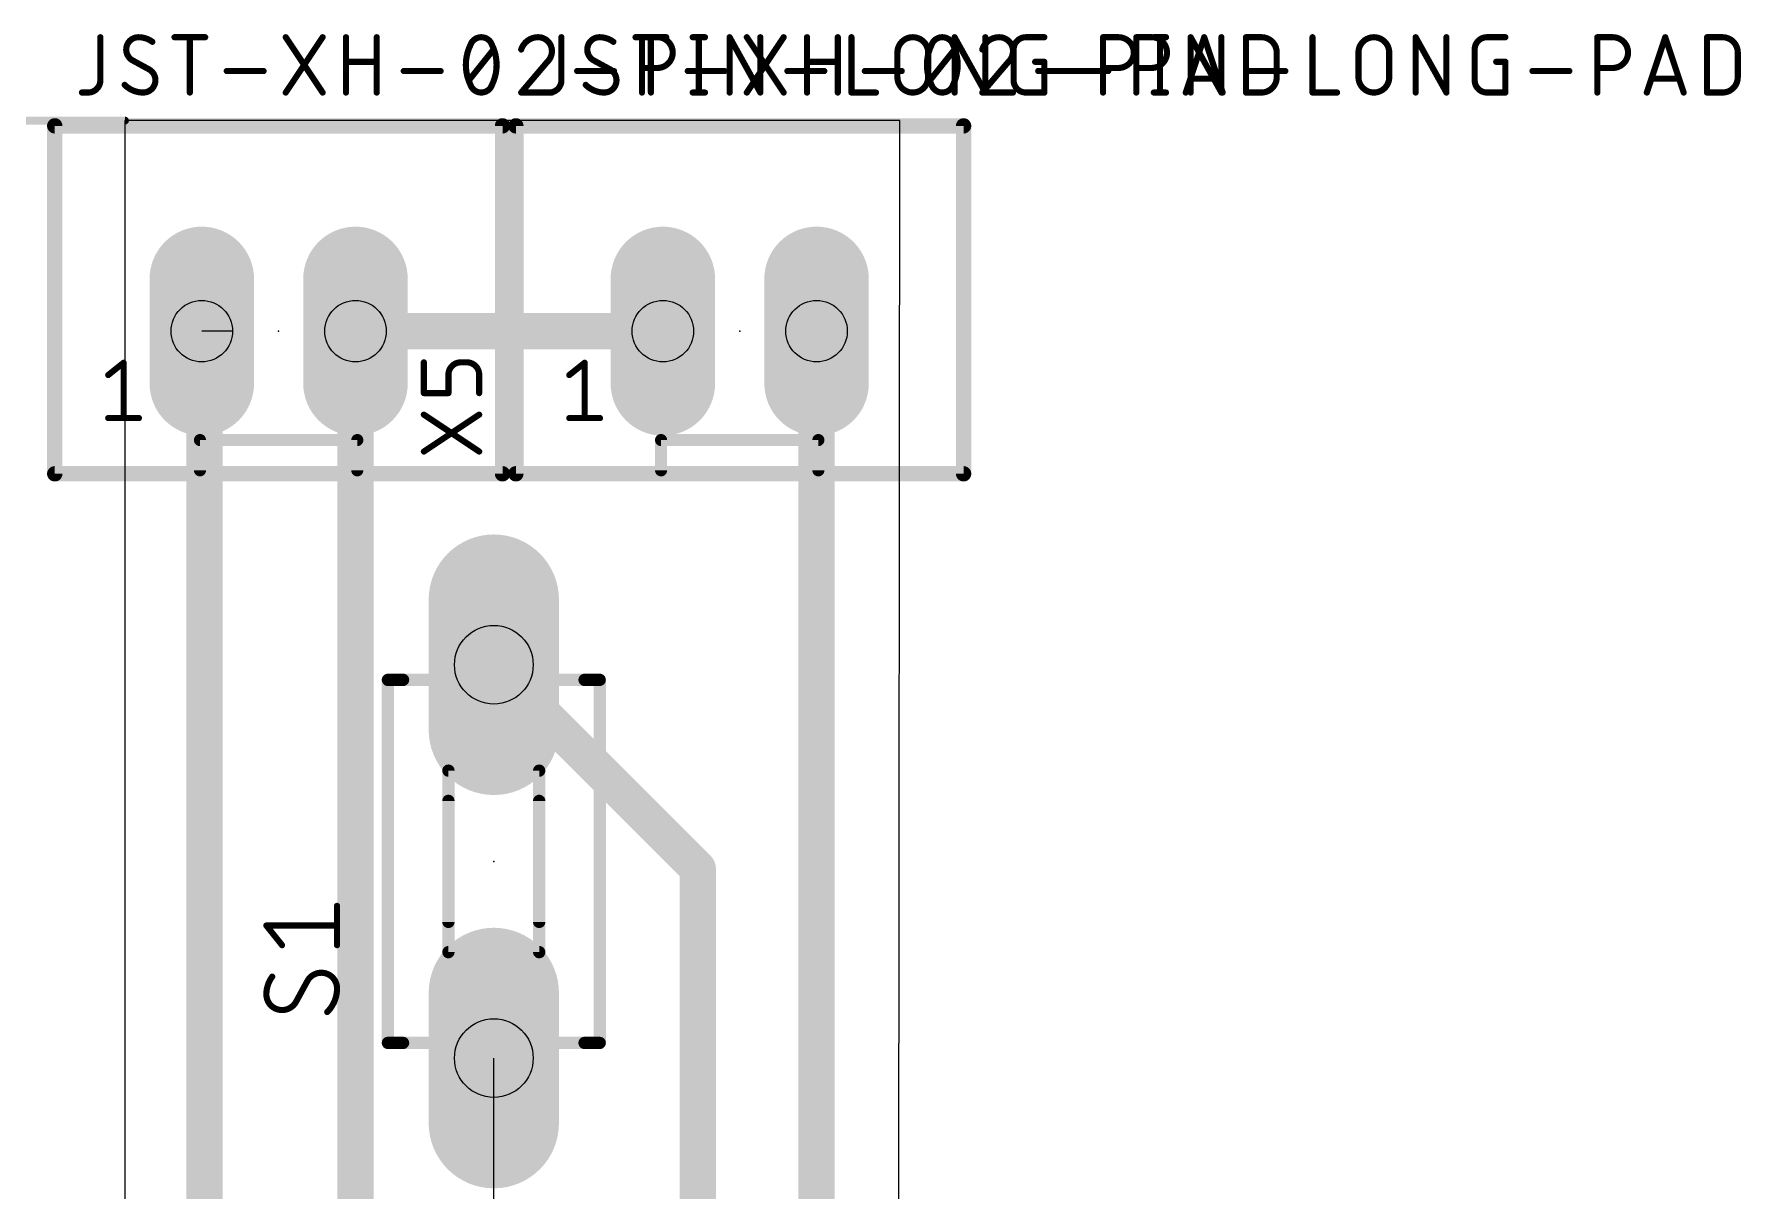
# Model space of a CAD drawing. Extents: x 53 to 97, y 25 to 264.
# Drawn here: x 69.11 to 97.32, y 244.87 to 263.99 of the extents above; entities that cross this region are included whole.
import ezdxf

# ---------------------------------------------------------------- set-up
doc = ezdxf.new("R2010")
doc.units = 0
for name, color, linetype in [('1', 12, 'CONTINUOUS'), ('16', 132, 'CONTINUOUS'), ('17', 110, 'CONTINUOUS'), ('19', 53, 'CONTINUOUS'), ('20', 31, 'CONTINUOUS'), ('21', 253, 'CONTINUOUS'), ('23', 53, 'CONTINUOUS'), ('25', 253, 'CONTINUOUS'), ('27', 253, 'CONTINUOUS'), ('29', 253, 'CONTINUOUS'), ('30', 253, 'CONTINUOUS'), ('44', 253, 'CONTINUOUS'), ('51', 253, 'CONTINUOUS')]:
    doc.layers.add(name, color=color, linetype=linetype)

# ---------------------------------------------------------------- blocks, each defined once
blk = doc.blocks.new('LONGP100')
at = {"const_width": 1}
blk.add_lwpolyline([(-0.5, 0), (0.5, 0)], dxfattribs=at)
at = {"const_width": 0.5}
for points in [[(-0.5, 0.25, 1), (-0.5, -0.25)], [(0.5, -0.25, 1), (0.5, 0.25)]]:
    blk.add_lwpolyline(points, format="xyb", dxfattribs=at)

msp = doc.modelspace()

# ---------------------------------------------------------------- linework, layer by layer
at = {"layer": '1', "const_width": 0.13}
msp.add_lwpolyline([(70.612, 262.56), (53.93, 262.56)], dxfattribs=at)
at = {"layer": '1', "const_width": 0.065}
msp.add_lwpolyline([(70.612, 262.5275, 1), (70.612, 262.5925)], format="xyb", dxfattribs=at)
at = {"layer": '16', "const_width": 0.6}
for points in [[(71.928, 243.2276), (71.928, 259.08)], [(71.928, 259.08), (72.39, 259.08)], [(74.422, 259.08), (74.422, 242.6863)], [(74.422, 259.08), (79.502, 259.08)], [(82.042, 259.08), (82.042, 193.3626)], [(76.708, 253.567), (80.0786, 250.1964)], [(80.0786, 250.1964), (80.0786, 242.697)]]:
    msp.add_lwpolyline(points, dxfattribs=at)
at = {"layer": '16', "const_width": 0.3}
for points in [[(72.078, 259.08, 1), (71.778, 259.08)], [(71.928, 259.23, 1), (71.928, 258.93)], [(72.39, 258.93, 1), (72.39, 259.23)], [(74.572, 259.08, 1), (74.272, 259.08)], [(74.422, 259.23, 1), (74.422, 258.93)], [(79.502, 258.93, 1), (79.502, 259.23)], [(82.192, 259.08, 1), (81.892, 259.08)], [(76.8141, 253.6731, 1), (76.6019, 253.4609)], [(80.2286, 250.1964, 1), (79.9286, 250.1964)], [(79.9725, 250.0903, 1), (80.1847, 250.3025)]]:
    msp.add_lwpolyline(points, format="xyb", dxfattribs=at)
at = {"layer": '19'}
for p, q in [((72.39, 259.08), (71.882, 259.08)), ((76.708, 243.078), (76.708, 247.067))]:
    msp.add_line(p, q, dxfattribs=at)
at = {"layer": '20'}
for p, q in [((83.419, 262.56), (70.612, 262.56)), ((70.612, 262.56), (70.612, 118.491)), ((83.292, 118.491), (83.419, 262.56))]:
    msp.add_line(p, q, dxfattribs=at)
at = {"layer": '21'}
for points, const_width in [([(76.852, 262.4725), (69.452, 262.4725)], 0.254), ([(69.452, 262.4725), (69.452, 256.7225)], 0.254), ([(76.852, 256.7225), (76.852, 262.4725)], 0.254), ([(84.472, 262.4725), (77.072, 262.4725)], 0.254), ([(77.072, 262.4725), (77.072, 256.7225)], 0.254), ([(84.472, 256.7225), (84.472, 262.4725)], 0.254), ([(71.852, 256.78), (71.852, 257.28)], 0.2), ([(71.852, 257.28), (74.452, 257.28)], 0.2), ([(74.452, 256.78), (74.452, 257.28)], 0.2), ([(79.472, 256.78), (79.472, 257.28)], 0.2), ([(79.472, 257.28), (82.072, 257.28)], 0.2), ([(82.072, 256.78), (82.072, 257.28)], 0.2), ([(69.452, 256.7225), (76.852, 256.7225)], 0.254), ([(77.072, 256.7225), (84.472, 256.7225)], 0.254), ([(74.958, 247.317), (74.958, 253.317)], 0.2032), ([(74.958, 253.317), (75.208, 253.317)], 0.2032), ([(78.208, 253.317), (78.458, 253.317)], 0.2032), ([(78.458, 253.317), (78.458, 247.317)], 0.2032), ([(75.958, 249.317), (75.958, 251.317)], 0.2032), ([(77.458, 249.317), (77.458, 251.317)], 0.2032), ([(74.958, 247.317), (75.208, 247.317)], 0.2032), ([(78.458, 247.317), (78.208, 247.317)], 0.2032)]:
    msp.add_lwpolyline(points, dxfattribs=dict(at, const_width=const_width))
for points, const_width in [([(69.452, 262.536, 1), (69.452, 262.409)], 0.127), ([(69.5155, 262.4725, 1), (69.3885, 262.4725)], 0.127), ([(76.9155, 262.4725, 1), (76.7885, 262.4725)], 0.127), ([(76.852, 262.409, 1), (76.852, 262.536)], 0.127), ([(77.072, 262.536, 1), (77.072, 262.409)], 0.127), ([(77.1355, 262.4725, 1), (77.0085, 262.4725)], 0.127), ([(84.5355, 262.4725, 1), (84.4085, 262.4725)], 0.127), ([(84.472, 262.409, 1), (84.472, 262.536)], 0.127), ([(71.902, 257.28, 1), (71.802, 257.28)], 0.1), ([(71.852, 257.33, 1), (71.852, 257.23)], 0.1), ([(74.502, 257.28, 1), (74.402, 257.28)], 0.1), ([(74.452, 257.23, 1), (74.452, 257.33)], 0.1), ([(79.522, 257.28, 1), (79.422, 257.28)], 0.1), ([(79.472, 257.33, 1), (79.472, 257.23)], 0.1), ([(82.122, 257.28, 1), (82.022, 257.28)], 0.1), ([(82.072, 257.23, 1), (82.072, 257.33)], 0.1), ([(69.452, 256.786, 1), (69.452, 256.659)], 0.127), ([(69.3885, 256.7225, 1), (69.5155, 256.7225)], 0.127), ([(71.802, 256.78, 1), (71.902, 256.78)], 0.1), ([(74.402, 256.78, 1), (74.502, 256.78)], 0.1), ([(76.7885, 256.7225, 1), (76.9155, 256.7225)], 0.127), ([(76.852, 256.659, 1), (76.852, 256.786)], 0.127), ([(77.072, 256.786, 1), (77.072, 256.659)], 0.127), ([(77.0085, 256.7225, 1), (77.1355, 256.7225)], 0.127), ([(79.422, 256.78, 1), (79.522, 256.78)], 0.1), ([(82.022, 256.78, 1), (82.122, 256.78)], 0.1), ([(84.4085, 256.7225, 1), (84.5355, 256.7225)], 0.127), ([(84.472, 256.659, 1), (84.472, 256.786)], 0.127), ([(75.0088, 253.317, 1), (74.9072, 253.317)], 0.1016), ([(74.958, 253.3678, 1), (74.958, 253.2662)], 0.1016), ([(75.208, 253.2662, 1), (75.208, 253.3678)], 0.1016), ([(78.208, 253.3678, 1), (78.208, 253.2662)], 0.1016), ([(78.5088, 253.317, 1), (78.4072, 253.317)], 0.1016), ([(78.458, 253.2662, 1), (78.458, 253.3678)], 0.1016), ([(76.0088, 251.317, 1), (75.9072, 251.317)], 0.1016), ([(77.5088, 251.317, 1), (77.4072, 251.317)], 0.1016), ([(75.9072, 249.317, 1), (76.0088, 249.317)], 0.1016), ([(77.4072, 249.317, 1), (77.5088, 249.317)], 0.1016), ([(74.958, 247.3678, 1), (74.958, 247.2662)], 0.1016), ([(75.208, 247.2662, 1), (75.208, 247.3678)], 0.1016), ([(78.208, 247.3678, 1), (78.208, 247.2662)], 0.1016), ([(78.458, 247.2662, 1), (78.458, 247.3678)], 0.1016), ([(74.9072, 247.317, 1), (75.0088, 247.317)], 0.1016), ([(78.4072, 247.317, 1), (78.5088, 247.317)], 0.1016)]:
    msp.add_lwpolyline(points, format="xyb", dxfattribs=dict(at, const_width=const_width))
at = {"layer": '23'}
for p in [(73.152, 259.08), (80.772, 259.08), (76.708, 250.317)]:
    msp.add_point(p, dxfattribs=at)
at = {"layer": '25', "const_width": 0.1016}
for points in [[(75.5518, 258.056), (75.5518, 258.564)], [(75.9582, 258.3608), (75.9582, 258.056)], [(76.263, 258.564), (76.1614, 258.564)], [(76.4662, 258.056), (76.4662, 258.3608)], [(75.9582, 258.056), (75.5518, 258.056)], [(76.4662, 257.0908), (75.5518, 257.7004)], [(75.5518, 257.0908), (76.4662, 257.7004)], [(74.1172, 248.9327), (74.1172, 249.5818)], [(73.2084, 248.9327), (72.9488, 249.2572)], [(72.9488, 249.2572), (74.1172, 249.2572)], [(73.6304, 248.3471), (73.4356, 247.9901)]]:
    msp.add_lwpolyline(points, dxfattribs=at)
at = {"layer": '25'}
for points, const_width in [([(75.5772, 258.564, 1), (75.5264, 258.564)], 0.0508), ([(76.1614, 258.564, 0.4142), (75.9582, 258.3608)], 0.1016), ([(75.9836, 258.3608, 1), (75.9328, 258.3608)], 0.0508), ([(75.9328, 258.3608, 1), (75.9836, 258.3608)], 0.0508), ([(76.1614, 258.5894, 1), (76.1614, 258.5386)], 0.0508), ([(76.1614, 258.5386, 1), (76.1614, 258.5894)], 0.0508), ([(76.4662, 258.3608, 0.4142), (76.263, 258.564)], 0.1016), ([(76.263, 258.5894, 1), (76.263, 258.5386)], 0.0508), ([(76.263, 258.5386, 1), (76.263, 258.5894)], 0.0508), ([(76.4916, 258.3608, 1), (76.4408, 258.3608)], 0.0508), ([(76.4408, 258.3608, 1), (76.4916, 258.3608)], 0.0508), ([(75.5518, 258.0814, 1), (75.5518, 258.0306)], 0.0508), ([(75.9582, 258.0306, 1), (75.9582, 258.0814)], 0.0508), ([(75.5264, 258.056, 1), (75.5772, 258.056)], 0.0508), ([(75.9328, 258.056, 1), (75.9836, 258.056)], 0.0508), ([(76.4408, 258.056, 1), (76.4916, 258.056)], 0.0508), ([(75.5659, 257.7215, 1), (75.5377, 257.6793)], 0.0508), ([(76.4803, 257.6793, 1), (76.4521, 257.7215)], 0.0508), ([(75.5377, 257.1119, 1), (75.5659, 257.0697)], 0.0508), ([(76.4521, 257.0697, 1), (76.4803, 257.1119)], 0.0508), ([(74.1426, 249.5818, 1), (74.0918, 249.5818)], 0.0508), ([(72.9686, 249.2731, 1), (72.929, 249.2414)], 0.0508), ([(72.9488, 249.2826, 1), (72.9488, 249.2319)], 0.0508), ([(74.1172, 249.2319, 1), (74.1172, 249.2826)], 0.0508), ([(73.1886, 248.9168, 1), (73.2283, 248.9486)], 0.0508), ([(74.0918, 248.9327, 1), (74.1426, 248.9327)], 0.0508), ([(73.8576, 248.4769, 0.2656), (73.6304, 248.3471)], 0.1016), ([(74.1172, 248.2173, 0.4142), (73.8576, 248.4769)], 0.1016), ([(73.8576, 248.5023, 1), (73.8576, 248.4515)], 0.0508), ([(73.8576, 248.4515, 1), (73.8576, 248.5023)], 0.0508), ([(73.0462, 248.412, 0.1623), (72.9488, 248.1199)], 0.1016), ([(73.0665, 248.3968, 1), (73.0258, 248.4272)], 0.0508), ([(73.6085, 248.36, 1), (73.6523, 248.3342)], 0.0508), ([(73.6527, 248.3349, 1), (73.6081, 248.3593)], 0.0508), ([(73.9549, 247.8278, 0.2), (74.1172, 248.2173)], 0.1016), ([(74.1426, 248.2173, 1), (74.0918, 248.2173)], 0.0508), ([(74.0918, 248.2173, 1), (74.1426, 248.2173)], 0.0508), ([(72.9488, 248.1199, 0.4142), (73.2084, 247.8603)], 0.1016), ([(72.9742, 248.1199, 1), (72.9234, 248.1199)], 0.0508), ([(72.9234, 248.1199, 1), (72.9742, 248.1199)], 0.0508), ([(73.2084, 247.8603, 0.2656), (73.4356, 247.9901)], 0.1016), ([(73.4133, 248.0022, 1), (73.4579, 247.9779)], 0.0508), ([(73.4575, 247.9772, 1), (73.4138, 248.003)], 0.0508), ([(73.2084, 247.8857, 1), (73.2084, 247.8349)], 0.0508), ([(73.2084, 247.8349, 1), (73.2084, 247.8857)], 0.0508), ([(73.937, 247.8458, 1), (73.9728, 247.8098)], 0.0508)]:
    msp.add_lwpolyline(points, format="xyb", dxfattribs=dict(at, const_width=const_width))
at = {"layer": '27', "const_width": 0.1016}
for points in [[(70.2051, 263.9377), (70.2051, 263.2265)], [(71.4303, 263.9377), (71.9383, 263.9377)], [(71.6843, 263.0233), (71.6843, 263.9377)], [(73.2692, 263.0233), (73.8788, 263.9377)], [(73.2692, 263.9377), (73.8788, 263.0233)], [(74.2649, 263.0233), (74.2649, 263.9377)], [(74.7729, 263.9377), (74.7729, 263.0233)], [(76.2969, 263.2265), (76.7033, 263.7345)], [(77.8251, 263.9377), (77.8251, 263.2265)], [(79.0503, 263.9377), (79.5583, 263.9377)], [(79.1569, 263.0233), (79.1569, 263.9377)], [(79.1569, 263.9377), (79.4109, 263.9377)], [(79.3043, 263.0233), (79.3043, 263.9377)], [(79.9951, 263.9377), (80.1983, 263.9377)], [(80.0967, 263.9377), (80.0967, 263.0233)], [(80.6047, 263.0233), (80.6047, 263.9377)], [(80.6047, 263.9377), (81.1127, 263.0233)], [(80.8892, 263.0233), (81.4988, 263.9377)], [(80.8892, 263.9377), (81.4988, 263.0233)], [(81.1127, 263.0233), (81.1127, 263.9377)], [(81.8849, 263.0233), (81.8849, 263.9377)], [(82.3929, 263.9377), (82.3929, 263.0233)], [(82.6184, 263.9377), (82.6184, 263.0233)], [(83.9169, 263.2265), (84.3233, 263.7345)], [(84.3233, 263.0233), (84.3233, 263.9377)], [(84.3233, 263.9377), (84.8313, 263.0233)], [(84.8313, 263.0233), (84.8313, 263.9377)], [(85.2986, 263.2265), (85.2986, 263.7345)], [(85.5018, 263.9377), (85.8066, 263.9377)], [(86.7769, 263.0233), (86.7769, 263.9377)], [(86.7769, 263.9377), (87.0309, 263.9377)], [(87.3255, 263.0233), (87.3255, 263.9377)], [(87.3255, 263.9377), (87.5795, 263.9377)], [(87.6151, 263.9377), (87.8183, 263.9377)], [(87.7167, 263.9377), (87.7167, 263.0233)], [(88.1434, 263.0233), (88.4482, 263.9377)], [(88.2247, 263.0233), (88.2247, 263.9377)], [(88.2247, 263.9377), (88.7327, 263.0233)], [(88.4482, 263.9377), (88.753, 263.0233)], [(88.7327, 263.0233), (88.7327, 263.9377)], [(89.1391, 263.0233), (89.1391, 263.9377)], [(89.1391, 263.9377), (89.3931, 263.9377)], [(90.2384, 263.9377), (90.2384, 263.0233)], [(91.9433, 263.0233), (91.9433, 263.9377)], [(91.9433, 263.9377), (92.4513, 263.0233)], [(92.4513, 263.0233), (92.4513, 263.9377)], [(92.9186, 263.2265), (92.9186, 263.7345)], [(93.1218, 263.9377), (93.4266, 263.9377)], [(94.9455, 263.0233), (94.9455, 263.9377)], [(94.9455, 263.9377), (95.1995, 263.9377)], [(95.7634, 263.0233), (96.0682, 263.9377)], [(96.0682, 263.9377), (96.373, 263.0233)], [(96.7591, 263.0233), (96.7591, 263.9377)], [(96.7591, 263.9377), (97.0131, 263.9377)], [(71.0137, 263.4043), (70.7343, 263.5567)], [(74.2649, 263.5313), (74.7729, 263.5313)], [(77.5923, 263.5313), (77.1605, 263.0233)], [(78.6337, 263.4043), (78.3543, 263.5567)], [(79.4109, 263.4297), (79.1569, 263.4297)], [(81.8849, 263.5313), (82.3929, 263.5313)], [(83.3784, 263.2773), (83.3784, 263.6837)], [(83.8864, 263.6837), (83.8864, 263.2773)], [(85.2123, 263.5313), (84.7805, 263.0233)], [(85.6542, 263.5313), (85.8066, 263.5313)], [(85.8066, 263.5313), (85.8066, 263.0233)], [(87.0309, 263.4297), (86.7769, 263.4297)], [(87.5795, 263.4297), (87.3255, 263.4297)], [(89.6471, 263.6837), (89.6471, 263.2773)], [(90.9984, 263.2773), (90.9984, 263.6837)], [(91.5064, 263.6837), (91.5064, 263.2773)], [(93.2742, 263.5313), (93.4266, 263.5313)], [(93.4266, 263.5313), (93.4266, 263.0233)], [(95.1995, 263.4297), (94.9455, 263.4297)], [(97.2671, 263.6837), (97.2671, 263.2773)], [(72.2939, 263.3789), (72.9035, 263.3789)], [(75.2199, 263.3789), (75.8295, 263.3789)], [(78.0851, 263.3789), (78.6947, 263.3789)], [(79.9139, 263.3789), (80.5235, 263.3789)], [(81.5598, 263.3789), (82.1694, 263.3789)], [(82.8399, 263.3789), (83.4495, 263.3789)], [(85.7051, 263.3789), (86.3147, 263.3789)], [(86.2537, 263.3789), (86.8633, 263.3789)], [(88.6768, 263.2519), (88.2196, 263.2519)], [(89.1798, 263.3789), (89.7894, 263.3789)], [(93.8737, 263.3789), (94.4833, 263.3789)], [(96.2968, 263.2519), (95.8396, 263.2519)], [(70.0019, 263.0233), (69.9003, 263.0233)], [(77.1605, 263.0233), (77.6685, 263.0233)], [(77.6219, 263.0233), (77.5203, 263.0233)], [(79.9951, 263.0233), (80.1983, 263.0233)], [(82.6184, 263.0233), (83.0248, 263.0233)], [(84.7805, 263.0233), (85.2885, 263.0233)], [(85.8066, 263.0233), (85.5018, 263.0233)], [(87.6151, 263.0233), (87.8183, 263.0233)], [(89.3931, 263.0233), (89.1391, 263.0233)], [(90.2384, 263.0233), (90.6448, 263.0233)], [(93.4266, 263.0233), (93.1218, 263.0233)], [(97.0131, 263.0233), (96.7591, 263.0233)]]:
    msp.add_lwpolyline(points, dxfattribs=at)
at = {"layer": '27'}
for points, const_width in [([(70.2305, 263.9377, 1), (70.1797, 263.9377)], 0.0508), ([(70.8359, 263.9377, 0.4142), (70.6327, 263.7345)], 0.1016), ([(70.6327, 263.7345, 0.2656), (70.7343, 263.5567)], 0.1016), ([(70.6581, 263.7345, 1), (70.6073, 263.7345)], 0.0508), ([(70.6073, 263.7345, 1), (70.6581, 263.7345)], 0.0508), ([(71.0645, 263.8615, 0.1623), (70.8359, 263.9377)], 0.1016), ([(70.8359, 263.9631, 1), (70.8359, 263.9123)], 0.0508), ([(70.8359, 263.9123, 1), (70.8359, 263.9631)], 0.0508), ([(71.0493, 263.8412, 1), (71.0798, 263.8818)], 0.0508), ([(71.4303, 263.9631, 1), (71.4303, 263.9123)], 0.0508), ([(71.7097, 263.9377, 1), (71.6589, 263.9377)], 0.0508), ([(71.9383, 263.9123, 1), (71.9383, 263.9631)], 0.0508), ([(73.2904, 263.9518, 1), (73.2481, 263.9236)], 0.0508), ([(73.9, 263.9236, 1), (73.8577, 263.9518)], 0.0508), ([(74.2903, 263.9377, 1), (74.2395, 263.9377)], 0.0508), ([(74.7983, 263.9377, 1), (74.7475, 263.9377)], 0.0508), ([(76.3223, 263.8107, 0.1139), (76.2461, 263.4805)], 0.1016), ([(76.5001, 263.9377, 0.3205), (76.3223, 263.8107)], 0.1016), ([(76.2983, 263.8189, 1), (76.3463, 263.8025)], 0.0508), ([(76.3451, 263.7996, 1), (76.2995, 263.8218)], 0.0508), ([(76.6779, 263.8107, 0.3205), (76.5001, 263.9377)], 0.1016), ([(76.5001, 263.9631, 1), (76.5001, 263.9123)], 0.0508), ([(76.5001, 263.9123, 1), (76.5001, 263.9631)], 0.0508), ([(76.7541, 263.4805, 0.1139), (76.6779, 263.8107)], 0.1016), ([(76.7007, 263.8218, 1), (76.6551, 263.7996)], 0.0508), ([(76.6539, 263.8025, 1), (76.7019, 263.8189)], 0.0508), ([(76.7231, 263.7186, 1), (76.6835, 263.7504)], 0.0508), ([(77.4399, 263.9377, 0.3252), (77.1605, 263.7345)], 0.1016), ([(77.1363, 263.7423, 1), (77.1847, 263.7267)], 0.0508), ([(77.6685, 263.7091, 0.4142), (77.4399, 263.9377)], 0.1016), ([(77.4399, 263.9631, 1), (77.4399, 263.9123)], 0.0508), ([(77.4399, 263.9123, 1), (77.4399, 263.9631)], 0.0508), ([(77.5923, 263.5313, 0.2053), (77.6685, 263.7091)], 0.1016), ([(77.6939, 263.7091, 1), (77.6431, 263.7091)], 0.0508), ([(77.8505, 263.9377, 1), (77.7997, 263.9377)], 0.0508), ([(78.4559, 263.9377, 0.4142), (78.2527, 263.7345)], 0.1016), ([(78.2527, 263.7345, 0.2656), (78.3543, 263.5567)], 0.1016), ([(78.2781, 263.7345, 1), (78.2273, 263.7345)], 0.0508), ([(78.2273, 263.7345, 1), (78.2781, 263.7345)], 0.0508), ([(78.6845, 263.8615, 0.1623), (78.4559, 263.9377)], 0.1016), ([(78.4559, 263.9631, 1), (78.4559, 263.9123)], 0.0508), ([(78.4559, 263.9123, 1), (78.4559, 263.9631)], 0.0508), ([(78.6693, 263.8412, 1), (78.6998, 263.8818)], 0.0508), ([(79.0503, 263.9631, 1), (79.0503, 263.9123)], 0.0508), ([(79.1823, 263.9377, 1), (79.1315, 263.9377)], 0.0508), ([(79.1569, 263.9631, 1), (79.1569, 263.9123)], 0.0508), ([(79.3297, 263.9377, 1), (79.2789, 263.9377)], 0.0508), ([(79.4109, 263.4297, 1), (79.4109, 263.9377)], 0.1016), ([(79.4109, 263.9631, 1), (79.4109, 263.9123)], 0.0508), ([(79.4109, 263.9123, 1), (79.4109, 263.9631)], 0.0508), ([(79.5583, 263.9123, 1), (79.5583, 263.9631)], 0.0508), ([(79.9951, 263.9631, 1), (79.9951, 263.9123)], 0.0508), ([(80.1221, 263.9377, 1), (80.0713, 263.9377)], 0.0508), ([(80.1983, 263.9123, 1), (80.1983, 263.9631)], 0.0508), ([(80.6301, 263.9377, 1), (80.5793, 263.9377)], 0.0508), ([(80.6269, 263.95, 1), (80.5825, 263.9254)], 0.0508), ([(80.9104, 263.9518, 1), (80.8681, 263.9236)], 0.0508), ([(81.1381, 263.9377, 1), (81.0873, 263.9377)], 0.0508), ([(81.52, 263.9236, 1), (81.4777, 263.9518)], 0.0508), ([(81.9103, 263.9377, 1), (81.8595, 263.9377)], 0.0508), ([(82.4183, 263.9377, 1), (82.3675, 263.9377)], 0.0508), ([(82.6438, 263.9377, 1), (82.593, 263.9377)], 0.0508), ([(83.8864, 263.6837, 1), (83.3784, 263.6837)], 0.1016), ([(83.9423, 263.8107, 0.1139), (83.8661, 263.4805)], 0.1016), ([(84.1201, 263.9377, 0.3205), (83.9423, 263.8107)], 0.1016), ([(83.9183, 263.8189, 1), (83.9663, 263.8025)], 0.0508), ([(83.9651, 263.7996, 1), (83.9195, 263.8218)], 0.0508), ([(84.2979, 263.8107, 0.3205), (84.1201, 263.9377)], 0.1016), ([(84.1201, 263.9631, 1), (84.1201, 263.9123)], 0.0508), ([(84.1201, 263.9123, 1), (84.1201, 263.9631)], 0.0508), ([(84.3741, 263.4805, 0.1139), (84.2979, 263.8107)], 0.1016), ([(84.3207, 263.8218, 1), (84.2751, 263.7996)], 0.0508), ([(84.2739, 263.8025, 1), (84.3219, 263.8189)], 0.0508), ([(84.3487, 263.9377, 1), (84.2979, 263.9377)], 0.0508), ([(84.3455, 263.95, 1), (84.3011, 263.9254)], 0.0508), ([(84.3431, 263.7186, 1), (84.3035, 263.7504)], 0.0508), ([(85.0599, 263.9377, 0.3252), (84.7805, 263.7345)], 0.1016), ([(84.7563, 263.7423, 1), (84.8047, 263.7267)], 0.0508), ([(84.8567, 263.9377, 1), (84.8059, 263.9377)], 0.0508), ([(85.2885, 263.7091, 0.4142), (85.0599, 263.9377)], 0.1016), ([(85.0599, 263.9631, 1), (85.0599, 263.9123)], 0.0508), ([(85.0599, 263.9123, 1), (85.0599, 263.9631)], 0.0508), ([(85.2123, 263.5313, 0.2053), (85.2885, 263.7091)], 0.1016), ([(85.3139, 263.7091, 1), (85.2631, 263.7091)], 0.0508), ([(85.5018, 263.9377, 0.4142), (85.2986, 263.7345)], 0.1016), ([(85.324, 263.7345, 1), (85.2732, 263.7345)], 0.0508), ([(85.2732, 263.7345, 1), (85.324, 263.7345)], 0.0508), ([(85.5018, 263.9631, 1), (85.5018, 263.9123)], 0.0508), ([(85.5018, 263.9123, 1), (85.5018, 263.9631)], 0.0508), ([(85.8066, 263.9123, 1), (85.8066, 263.9631)], 0.0508), ([(86.8023, 263.9377, 1), (86.7515, 263.9377)], 0.0508), ([(86.7769, 263.9631, 1), (86.7769, 263.9123)], 0.0508), ([(87.0309, 263.4297, 1), (87.0309, 263.9377)], 0.1016), ([(87.0309, 263.9631, 1), (87.0309, 263.9123)], 0.0508), ([(87.0309, 263.9123, 1), (87.0309, 263.9631)], 0.0508), ([(87.3509, 263.9377, 1), (87.3001, 263.9377)], 0.0508), ([(87.3255, 263.9631, 1), (87.3255, 263.9123)], 0.0508), ([(87.5795, 263.4297, 1), (87.5795, 263.9377)], 0.1016), ([(87.5795, 263.9631, 1), (87.5795, 263.9123)], 0.0508), ([(87.5795, 263.9123, 1), (87.5795, 263.9631)], 0.0508), ([(87.6151, 263.9631, 1), (87.6151, 263.9123)], 0.0508), ([(87.7421, 263.9377, 1), (87.6913, 263.9377)], 0.0508), ([(87.8183, 263.9123, 1), (87.8183, 263.9631)], 0.0508), ([(88.2501, 263.9377, 1), (88.1993, 263.9377)], 0.0508), ([(88.2469, 263.95, 1), (88.2025, 263.9254)], 0.0508), ([(88.4723, 263.9457, 1), (88.4241, 263.9297)], 0.0508), ([(88.4723, 263.9297, 1), (88.4241, 263.9457)], 0.0508), ([(88.7581, 263.9377, 1), (88.7073, 263.9377)], 0.0508), ([(89.1645, 263.9377, 1), (89.1137, 263.9377)], 0.0508), ([(89.1391, 263.9631, 1), (89.1391, 263.9123)], 0.0508), ([(89.6471, 263.6837, 0.4142), (89.3931, 263.9377)], 0.1016), ([(89.3931, 263.9631, 1), (89.3931, 263.9123)], 0.0508), ([(89.3931, 263.9123, 1), (89.3931, 263.9631)], 0.0508), ([(90.2638, 263.9377, 1), (90.213, 263.9377)], 0.0508), ([(91.5064, 263.6837, 1), (90.9984, 263.6837)], 0.1016), ([(91.9687, 263.9377, 1), (91.9179, 263.9377)], 0.0508), ([(91.9655, 263.95, 1), (91.9211, 263.9254)], 0.0508), ([(92.4767, 263.9377, 1), (92.4259, 263.9377)], 0.0508), ([(93.1218, 263.9377, 0.4142), (92.9186, 263.7345)], 0.1016), ([(92.944, 263.7345, 1), (92.8932, 263.7345)], 0.0508), ([(92.8932, 263.7345, 1), (92.944, 263.7345)], 0.0508), ([(93.1218, 263.9631, 1), (93.1218, 263.9123)], 0.0508), ([(93.1218, 263.9123, 1), (93.1218, 263.9631)], 0.0508), ([(93.4266, 263.9123, 1), (93.4266, 263.9631)], 0.0508), ([(94.9709, 263.9377, 1), (94.9201, 263.9377)], 0.0508), ([(94.9455, 263.9631, 1), (94.9455, 263.9123)], 0.0508), ([(95.1995, 263.4297, 1), (95.1995, 263.9377)], 0.1016), ([(95.1995, 263.9631, 1), (95.1995, 263.9123)], 0.0508), ([(95.1995, 263.9123, 1), (95.1995, 263.9631)], 0.0508), ([(96.0923, 263.9457, 1), (96.0441, 263.9297)], 0.0508), ([(96.0923, 263.9297, 1), (96.0441, 263.9457)], 0.0508), ([(96.7845, 263.9377, 1), (96.7337, 263.9377)], 0.0508), ([(96.7591, 263.9631, 1), (96.7591, 263.9123)], 0.0508), ([(97.2671, 263.6837, 0.4142), (97.0131, 263.9377)], 0.1016), ([(97.0131, 263.9631, 1), (97.0131, 263.9123)], 0.0508), ([(97.0131, 263.9123, 1), (97.0131, 263.9631)], 0.0508), ([(70.7465, 263.579, 1), (70.7221, 263.5344)], 0.0508), ([(70.7214, 263.5348, 1), (70.7472, 263.5786)], 0.0508), ([(71.1153, 263.2265, 0.2656), (71.0137, 263.4043)], 0.1016), ([(71.0266, 263.4262, 1), (71.0008, 263.3824)], 0.0508), ([(74.2649, 263.5567, 1), (74.2649, 263.5059)], 0.0508), ([(74.7729, 263.5059, 1), (74.7729, 263.5567)], 0.0508), ([(76.2461, 263.4805, 0.1139), (76.3223, 263.1503)], 0.1016), ([(76.2715, 263.4805, 1), (76.2207, 263.4805)], 0.0508), ([(76.2207, 263.4805, 1), (76.2715, 263.4805)], 0.0508), ([(76.6779, 263.1503, 0.1139), (76.7541, 263.4805)], 0.1016), ([(76.7795, 263.4805, 1), (76.7287, 263.4805)], 0.0508), ([(76.7287, 263.4805, 1), (76.7795, 263.4805)], 0.0508), ([(77.5748, 263.5497, 1), (77.6098, 263.5129)], 0.0508), ([(77.6116, 263.5148, 1), (77.5729, 263.5478)], 0.0508), ([(77.6431, 263.7091, 1), (77.6939, 263.7091)], 0.0508), ([(78.3665, 263.579, 1), (78.3421, 263.5344)], 0.0508), ([(78.3414, 263.5348, 1), (78.3672, 263.5786)], 0.0508), ([(78.7353, 263.2265, 0.2656), (78.6337, 263.4043)], 0.1016), ([(78.6466, 263.4262, 1), (78.6208, 263.3824)], 0.0508), ([(79.1569, 263.4551, 1), (79.1569, 263.4043)], 0.0508), ([(79.4109, 263.4551, 1), (79.4109, 263.4043)], 0.0508), ([(79.4109, 263.4043, 1), (79.4109, 263.4551)], 0.0508), ([(81.8849, 263.5567, 1), (81.8849, 263.5059)], 0.0508), ([(82.3929, 263.5059, 1), (82.3929, 263.5567)], 0.0508), ([(83.4038, 263.6837, 1), (83.353, 263.6837)], 0.0508), ([(83.353, 263.6837, 1), (83.4038, 263.6837)], 0.0508), ([(83.8661, 263.4805, 0.1139), (83.9423, 263.1503)], 0.1016), ([(83.8915, 263.4805, 1), (83.8407, 263.4805)], 0.0508), ([(83.8407, 263.4805, 1), (83.8915, 263.4805)], 0.0508), ([(83.9118, 263.6837, 1), (83.861, 263.6837)], 0.0508), ([(83.861, 263.6837, 1), (83.9118, 263.6837)], 0.0508), ([(84.2979, 263.1503, 0.1139), (84.3741, 263.4805)], 0.1016), ([(84.3995, 263.4805, 1), (84.3487, 263.4805)], 0.0508), ([(84.3487, 263.4805, 1), (84.3995, 263.4805)], 0.0508), ([(85.1948, 263.5497, 1), (85.2298, 263.5129)], 0.0508), ([(85.2316, 263.5148, 1), (85.1929, 263.5478)], 0.0508), ([(85.2631, 263.7091, 1), (85.3139, 263.7091)], 0.0508), ([(85.6542, 263.5567, 1), (85.6542, 263.5059)], 0.0508), ([(85.832, 263.5313, 1), (85.7812, 263.5313)], 0.0508), ([(85.8066, 263.5059, 1), (85.8066, 263.5567)], 0.0508), ([(86.7769, 263.4551, 1), (86.7769, 263.4043)], 0.0508), ([(87.0309, 263.4551, 1), (87.0309, 263.4043)], 0.0508), ([(87.0309, 263.4043, 1), (87.0309, 263.4551)], 0.0508), ([(87.3255, 263.4551, 1), (87.3255, 263.4043)], 0.0508), ([(87.5795, 263.4551, 1), (87.5795, 263.4043)], 0.0508), ([(87.5795, 263.4043, 1), (87.5795, 263.4551)], 0.0508), ([(89.6725, 263.6837, 1), (89.6217, 263.6837)], 0.0508), ([(89.6217, 263.6837, 1), (89.6725, 263.6837)], 0.0508), ([(91.0238, 263.6837, 1), (90.973, 263.6837)], 0.0508), ([(90.973, 263.6837, 1), (91.0238, 263.6837)], 0.0508), ([(91.5318, 263.6837, 1), (91.481, 263.6837)], 0.0508), ([(91.481, 263.6837, 1), (91.5318, 263.6837)], 0.0508), ([(93.2742, 263.5567, 1), (93.2742, 263.5059)], 0.0508), ([(93.452, 263.5313, 1), (93.4012, 263.5313)], 0.0508), ([(93.4266, 263.5059, 1), (93.4266, 263.5567)], 0.0508), ([(94.9455, 263.4551, 1), (94.9455, 263.4043)], 0.0508), ([(95.1995, 263.4551, 1), (95.1995, 263.4043)], 0.0508), ([(95.1995, 263.4043, 1), (95.1995, 263.4551)], 0.0508), ([(97.2925, 263.6837, 1), (97.2417, 263.6837)], 0.0508), ([(97.2417, 263.6837, 1), (97.2925, 263.6837)], 0.0508), ([(70.0019, 263.0233, 0.4142), (70.2051, 263.2265)], 0.1016), ([(70.2305, 263.2265, 1), (70.1797, 263.2265)], 0.0508), ([(70.1797, 263.2265, 1), (70.2305, 263.2265)], 0.0508), ([(70.6073, 263.1503, 0.2), (70.9121, 263.0233)], 0.1016), ([(70.6253, 263.1682, 1), (70.5893, 263.1324)], 0.0508), ([(70.9121, 263.0233, 0.4142), (71.1153, 263.2265)], 0.1016), ([(71.0015, 263.382, 1), (71.0259, 263.4266)], 0.0508), ([(71.1407, 263.2265, 1), (71.0899, 263.2265)], 0.0508), ([(71.0899, 263.2265, 1), (71.1407, 263.2265)], 0.0508), ([(72.2939, 263.4043, 1), (72.2939, 263.3535)], 0.0508), ([(72.9035, 263.3535, 1), (72.9035, 263.4043)], 0.0508), ([(75.2199, 263.4043, 1), (75.2199, 263.3535)], 0.0508), ([(75.8295, 263.3535, 1), (75.8295, 263.4043)], 0.0508), ([(76.2771, 263.2424, 1), (76.3167, 263.2106)], 0.0508), ([(76.3223, 263.1503, 0.3205), (76.5001, 263.0233)], 0.1016), ([(76.3463, 263.1585, 1), (76.2983, 263.1421)], 0.0508), ([(76.2995, 263.1392, 1), (76.3451, 263.1614)], 0.0508), ([(76.5001, 263.0233, 0.3205), (76.6779, 263.1503)], 0.1016), ([(76.6551, 263.1614, 1), (76.7007, 263.1392)], 0.0508), ([(76.7019, 263.1421, 1), (76.6539, 263.1585)], 0.0508), ([(77.6219, 263.0233, 0.4142), (77.8251, 263.2265)], 0.1016), ([(77.8505, 263.2265, 1), (77.7997, 263.2265)], 0.0508), ([(77.7997, 263.2265, 1), (77.8505, 263.2265)], 0.0508), ([(78.0851, 263.4043, 1), (78.0851, 263.3535)], 0.0508), ([(78.2273, 263.1503, 0.2), (78.5321, 263.0233)], 0.1016), ([(78.2453, 263.1682, 1), (78.2093, 263.1324)], 0.0508), ([(78.5321, 263.0233, 0.4142), (78.7353, 263.2265)], 0.1016), ([(78.6215, 263.382, 1), (78.6459, 263.4266)], 0.0508), ([(78.6947, 263.3535, 1), (78.6947, 263.4043)], 0.0508), ([(78.7607, 263.2265, 1), (78.7099, 263.2265)], 0.0508), ([(78.7099, 263.2265, 1), (78.7607, 263.2265)], 0.0508), ([(79.9139, 263.4043, 1), (79.9139, 263.3535)], 0.0508), ([(80.5235, 263.3535, 1), (80.5235, 263.4043)], 0.0508), ([(81.5598, 263.4043, 1), (81.5598, 263.3535)], 0.0508), ([(82.1694, 263.3535, 1), (82.1694, 263.4043)], 0.0508), ([(82.8399, 263.4043, 1), (82.8399, 263.3535)], 0.0508), ([(83.3784, 263.2773, 1), (83.8864, 263.2773)], 0.1016), ([(83.4038, 263.2773, 1), (83.353, 263.2773)], 0.0508), ([(83.353, 263.2773, 1), (83.4038, 263.2773)], 0.0508), ([(83.4495, 263.3535, 1), (83.4495, 263.4043)], 0.0508), ([(83.9118, 263.2773, 1), (83.861, 263.2773)], 0.0508), ([(83.861, 263.2773, 1), (83.9118, 263.2773)], 0.0508), ([(83.8971, 263.2424, 1), (83.9367, 263.2106)], 0.0508), ([(83.9423, 263.1503, 0.3205), (84.1201, 263.0233)], 0.1016), ([(83.9663, 263.1585, 1), (83.9183, 263.1421)], 0.0508), ([(83.9195, 263.1392, 1), (83.9651, 263.1614)], 0.0508), ([(84.1201, 263.0233, 0.3205), (84.2979, 263.1503)], 0.1016), ([(84.2751, 263.1614, 1), (84.3207, 263.1392)], 0.0508), ([(84.3219, 263.1421, 1), (84.2739, 263.1585)], 0.0508), ([(85.2986, 263.2265, 0.4142), (85.5018, 263.0233)], 0.1016), ([(85.324, 263.2265, 1), (85.2732, 263.2265)], 0.0508), ([(85.2732, 263.2265, 1), (85.324, 263.2265)], 0.0508), ([(85.7051, 263.4043, 1), (85.7051, 263.3535)], 0.0508), ([(86.2537, 263.4043, 1), (86.2537, 263.3535)], 0.0508), ([(86.3147, 263.3535, 1), (86.3147, 263.4043)], 0.0508), ([(86.8633, 263.3535, 1), (86.8633, 263.4043)], 0.0508), ([(88.2196, 263.2773, 1), (88.2196, 263.2265)], 0.0508), ([(88.6768, 263.2265, 1), (88.6768, 263.2773)], 0.0508), ([(89.1798, 263.4043, 1), (89.1798, 263.3535)], 0.0508), ([(89.3931, 263.0233, 0.4142), (89.6471, 263.2773)], 0.1016), ([(89.6725, 263.2773, 1), (89.6217, 263.2773)], 0.0508), ([(89.6217, 263.2773, 1), (89.6725, 263.2773)], 0.0508), ([(89.7894, 263.3535, 1), (89.7894, 263.4043)], 0.0508), ([(90.9984, 263.2773, 1), (91.5064, 263.2773)], 0.1016), ([(91.0238, 263.2773, 1), (90.973, 263.2773)], 0.0508), ([(90.973, 263.2773, 1), (91.0238, 263.2773)], 0.0508), ([(91.5318, 263.2773, 1), (91.481, 263.2773)], 0.0508), ([(91.481, 263.2773, 1), (91.5318, 263.2773)], 0.0508), ([(92.9186, 263.2265, 0.4142), (93.1218, 263.0233)], 0.1016), ([(92.944, 263.2265, 1), (92.8932, 263.2265)], 0.0508), ([(92.8932, 263.2265, 1), (92.944, 263.2265)], 0.0508), ([(93.8737, 263.4043, 1), (93.8737, 263.3535)], 0.0508), ([(94.4833, 263.3535, 1), (94.4833, 263.4043)], 0.0508), ([(95.8396, 263.2773, 1), (95.8396, 263.2265)], 0.0508), ([(96.2968, 263.2265, 1), (96.2968, 263.2773)], 0.0508), ([(97.0131, 263.0233, 0.4142), (97.2671, 263.2773)], 0.1016), ([(97.2925, 263.2773, 1), (97.2417, 263.2773)], 0.0508), ([(97.2417, 263.2773, 1), (97.2925, 263.2773)], 0.0508), ([(69.9003, 263.0487, 1), (69.9003, 262.9979)], 0.0508), ([(70.0019, 263.0487, 1), (70.0019, 262.9979)], 0.0508), ([(70.0019, 262.9979, 1), (70.0019, 263.0487)], 0.0508), ([(70.9121, 263.0487, 1), (70.9121, 262.9979)], 0.0508), ([(70.9121, 262.9979, 1), (70.9121, 263.0487)], 0.0508), ([(71.6589, 263.0233, 1), (71.7097, 263.0233)], 0.0508), ([(73.2481, 263.0374, 1), (73.2904, 263.0092)], 0.0508), ([(73.8577, 263.0092, 1), (73.9, 263.0374)], 0.0508), ([(74.2395, 263.0233, 1), (74.2903, 263.0233)], 0.0508), ([(74.7475, 263.0233, 1), (74.7983, 263.0233)], 0.0508), ([(76.5001, 263.0487, 1), (76.5001, 262.9979)], 0.0508), ([(76.5001, 262.9979, 1), (76.5001, 263.0487)], 0.0508), ([(77.1411, 263.0398, 1), (77.1798, 263.0068)], 0.0508), ([(77.1605, 263.0487, 1), (77.1605, 262.9979)], 0.0508), ([(77.5203, 263.0487, 1), (77.5203, 262.9979)], 0.0508), ([(77.6219, 263.0487, 1), (77.6219, 262.9979)], 0.0508), ([(77.6219, 262.9979, 1), (77.6219, 263.0487)], 0.0508), ([(77.6685, 262.9979, 1), (77.6685, 263.0487)], 0.0508), ([(78.5321, 263.0487, 1), (78.5321, 262.9979)], 0.0508), ([(78.5321, 262.9979, 1), (78.5321, 263.0487)], 0.0508), ([(79.1315, 263.0233, 1), (79.1823, 263.0233)], 0.0508), ([(79.2789, 263.0233, 1), (79.3297, 263.0233)], 0.0508), ([(79.9951, 263.0487, 1), (79.9951, 262.9979)], 0.0508), ([(80.0713, 263.0233, 1), (80.1221, 263.0233)], 0.0508), ([(80.1983, 262.9979, 1), (80.1983, 263.0487)], 0.0508), ([(80.5793, 263.0233, 1), (80.6301, 263.0233)], 0.0508), ([(80.8681, 263.0374, 1), (80.9104, 263.0092)], 0.0508), ([(81.0873, 263.0233, 1), (81.1381, 263.0233)], 0.0508), ([(81.0905, 263.011, 1), (81.1349, 263.0356)], 0.0508), ([(81.4777, 263.0092, 1), (81.52, 263.0374)], 0.0508), ([(81.8595, 263.0233, 1), (81.9103, 263.0233)], 0.0508), ([(82.3675, 263.0233, 1), (82.4183, 263.0233)], 0.0508), ([(82.6184, 263.0487, 1), (82.6184, 262.9979)], 0.0508), ([(82.593, 263.0233, 1), (82.6438, 263.0233)], 0.0508), ([(83.0248, 262.9979, 1), (83.0248, 263.0487)], 0.0508), ([(84.1201, 263.0487, 1), (84.1201, 262.9979)], 0.0508), ([(84.1201, 262.9979, 1), (84.1201, 263.0487)], 0.0508), ([(84.2979, 263.0233, 1), (84.3487, 263.0233)], 0.0508), ([(84.7611, 263.0398, 1), (84.7998, 263.0068)], 0.0508), ([(84.7805, 263.0487, 1), (84.7805, 262.9979)], 0.0508), ([(84.8059, 263.0233, 1), (84.8567, 263.0233)], 0.0508), ([(84.8091, 263.011, 1), (84.8535, 263.0356)], 0.0508), ([(85.2885, 262.9979, 1), (85.2885, 263.0487)], 0.0508), ([(85.5018, 263.0487, 1), (85.5018, 262.9979)], 0.0508), ([(85.5018, 262.9979, 1), (85.5018, 263.0487)], 0.0508), ([(85.7812, 263.0233, 1), (85.832, 263.0233)], 0.0508), ([(85.8066, 262.9979, 1), (85.8066, 263.0487)], 0.0508), ([(86.7515, 263.0233, 1), (86.8023, 263.0233)], 0.0508), ([(87.3001, 263.0233, 1), (87.3509, 263.0233)], 0.0508), ([(87.6151, 263.0487, 1), (87.6151, 262.9979)], 0.0508), ([(87.6913, 263.0233, 1), (87.7421, 263.0233)], 0.0508), ([(87.8183, 262.9979, 1), (87.8183, 263.0487)], 0.0508), ([(88.1193, 263.0313, 1), (88.1675, 263.0153)], 0.0508), ([(88.1993, 263.0233, 1), (88.2501, 263.0233)], 0.0508), ([(88.7073, 263.0233, 1), (88.7581, 263.0233)], 0.0508), ([(88.7105, 263.011, 1), (88.7549, 263.0356)], 0.0508), ([(88.7289, 263.0153, 1), (88.7771, 263.0313)], 0.0508), ([(89.1391, 263.0487, 1), (89.1391, 262.9979)], 0.0508), ([(89.1137, 263.0233, 1), (89.1645, 263.0233)], 0.0508), ([(89.3931, 263.0487, 1), (89.3931, 262.9979)], 0.0508), ([(89.3931, 262.9979, 1), (89.3931, 263.0487)], 0.0508), ([(90.2384, 263.0487, 1), (90.2384, 262.9979)], 0.0508), ([(90.213, 263.0233, 1), (90.2638, 263.0233)], 0.0508), ([(90.6448, 262.9979, 1), (90.6448, 263.0487)], 0.0508), ([(91.9179, 263.0233, 1), (91.9687, 263.0233)], 0.0508), ([(92.4259, 263.0233, 1), (92.4767, 263.0233)], 0.0508), ([(92.4291, 263.011, 1), (92.4735, 263.0356)], 0.0508), ([(93.1218, 263.0487, 1), (93.1218, 262.9979)], 0.0508), ([(93.1218, 262.9979, 1), (93.1218, 263.0487)], 0.0508), ([(93.4012, 263.0233, 1), (93.452, 263.0233)], 0.0508), ([(93.4266, 262.9979, 1), (93.4266, 263.0487)], 0.0508), ([(94.9201, 263.0233, 1), (94.9709, 263.0233)], 0.0508), ([(95.7393, 263.0313, 1), (95.7875, 263.0153)], 0.0508), ([(96.3489, 263.0153, 1), (96.3971, 263.0313)], 0.0508), ([(96.7591, 263.0487, 1), (96.7591, 262.9979)], 0.0508), ([(96.7337, 263.0233, 1), (96.7845, 263.0233)], 0.0508), ([(97.0131, 263.0487, 1), (97.0131, 262.9979)], 0.0508), ([(97.0131, 262.9979, 1), (97.0131, 263.0487)], 0.0508)]:
    msp.add_lwpolyline(points, format="xyb", dxfattribs=dict(at, const_width=const_width))
at = {"layer": '44'}
for centre, radius in [((71.882, 259.08), 0.508), ((74.422, 259.08), 0.508), ((79.502, 259.08), 0.508), ((82.042, 259.08), 0.508), ((76.708, 253.567), 0.65), ((76.708, 247.067), 0.65)]:
    msp.add_circle(centre, radius, dxfattribs=at)
at = {"layer": '51'}
for points, const_width in [([(70.3353, 258.3545), (70.5893, 258.5577)], 0.1016), ([(70.5893, 258.5577), (70.5893, 257.6433)], 0.1016), ([(77.9553, 258.3545), (78.2093, 258.5577)], 0.1016), ([(78.2093, 258.5577), (78.2093, 257.6433)], 0.1016), ([(70.3353, 257.6433), (70.8433, 257.6433)], 0.1016), ([(77.9553, 257.6433), (78.4633, 257.6433)], 0.1016), ([(74.958, 247.317), (74.958, 253.317)], 0.2032), ([(74.958, 253.317), (78.458, 253.317)], 0.2032), ([(78.458, 253.317), (78.458, 247.317)], 0.2032), ([(75.958, 248.817), (75.958, 251.817)], 0.2032), ([(75.958, 251.817), (77.458, 251.817)], 0.2032), ([(77.458, 251.817), (77.458, 248.817)], 0.2032), ([(77.458, 248.817), (75.958, 248.817)], 0.2032), ([(78.458, 247.317), (74.958, 247.317)], 0.2032)]:
    msp.add_lwpolyline(points, dxfattribs=dict(at, const_width=const_width))
for points, const_width in [([(70.3194, 258.3743, 1), (70.3512, 258.3347)], 0.0508), ([(70.6147, 258.5577, 1), (70.5639, 258.5577)], 0.0508), ([(70.6052, 258.5379, 1), (70.5734, 258.5775)], 0.0508), ([(77.9394, 258.3743, 1), (77.9712, 258.3347)], 0.0508), ([(78.2347, 258.5577, 1), (78.1839, 258.5577)], 0.0508), ([(78.2252, 258.5379, 1), (78.1934, 258.5775)], 0.0508), ([(70.3353, 257.6687, 1), (70.3353, 257.6179)], 0.0508), ([(70.5639, 257.6433, 1), (70.6147, 257.6433)], 0.0508), ([(70.8433, 257.6179, 1), (70.8433, 257.6687)], 0.0508), ([(77.9553, 257.6687, 1), (77.9553, 257.6179)], 0.0508), ([(78.1839, 257.6433, 1), (78.2347, 257.6433)], 0.0508), ([(78.4633, 257.6179, 1), (78.4633, 257.6687)], 0.0508), ([(75.0088, 253.317, 1), (74.9072, 253.317)], 0.1016), ([(74.958, 253.3678, 1), (74.958, 253.2662)], 0.1016), ([(78.5088, 253.317, 1), (78.4072, 253.317)], 0.1016), ([(78.458, 253.2662, 1), (78.458, 253.3678)], 0.1016), ([(76.0088, 251.817, 1), (75.9072, 251.817)], 0.1016), ([(75.958, 251.8678, 1), (75.958, 251.7662)], 0.1016), ([(77.5088, 251.817, 1), (77.4072, 251.817)], 0.1016), ([(77.458, 251.7662, 1), (77.458, 251.8678)], 0.1016), ([(75.958, 248.8678, 1), (75.958, 248.7662)], 0.1016), ([(75.9072, 248.817, 1), (76.0088, 248.817)], 0.1016), ([(77.4072, 248.817, 1), (77.5088, 248.817)], 0.1016), ([(77.458, 248.7662, 1), (77.458, 248.8678)], 0.1016), ([(74.958, 247.3678, 1), (74.958, 247.2662)], 0.1016), ([(78.458, 247.2662, 1), (78.458, 247.3678)], 0.1016), ([(74.9072, 247.317, 1), (75.0088, 247.317)], 0.1016), ([(78.4072, 247.317, 1), (78.5088, 247.317)], 0.1016)]:
    msp.add_lwpolyline(points, format="xyb", dxfattribs=dict(at, const_width=const_width))

# ---------------------------------------------------------------- block references
at = {"layer": '17', "rotation": 90}
for p, xscale, yscale in [((71.882, 259.08), 1.524, 1.524), ((71.882, 259.08), 1.524, 1.524), ((74.422, 259.08), 1.524, 1.524), ((74.422, 259.08), 1.524, 1.524), ((79.502, 259.08), 1.524, 1.524), ((79.502, 259.08), 1.524, 1.524), ((82.042, 259.08), 1.524, 1.524), ((82.042, 259.08), 1.524, 1.524), ((76.708, 253.567), 1.95, 1.95), ((76.708, 253.567), 1.95, 1.95), ((76.708, 247.067), 1.95, 1.95), ((76.708, 247.067), 1.95, 1.95)]:
    msp.add_blockref('LONGP100', p, dxfattribs=dict(at, xscale=xscale, yscale=yscale))
at = {"layer": '29', "rotation": 90}
for p, xscale, yscale in [((71.882, 259.08), 1.7272, 1.7272), ((74.422, 259.08), 1.7272, 1.7272), ((79.502, 259.08), 1.7272, 1.7272), ((82.042, 259.08), 1.7272, 1.7272), ((76.708, 253.567), 2.1532, 2.1532), ((76.708, 247.067), 2.1532, 2.1532)]:
    msp.add_blockref('LONGP100', p, dxfattribs=dict(at, xscale=xscale, yscale=yscale))
at = {"layer": '30', "rotation": 90}
for p, xscale, yscale in [((71.882, 259.08), 1.7272, 1.7272), ((74.422, 259.08), 1.7272, 1.7272), ((79.502, 259.08), 1.7272, 1.7272), ((82.042, 259.08), 1.7272, 1.7272), ((76.708, 253.567), 2.1532, 2.1532), ((76.708, 247.067), 2.1532, 2.1532)]:
    msp.add_blockref('LONGP100', p, dxfattribs=dict(at, xscale=xscale, yscale=yscale))

doc.saveas('drawing.dxf')
